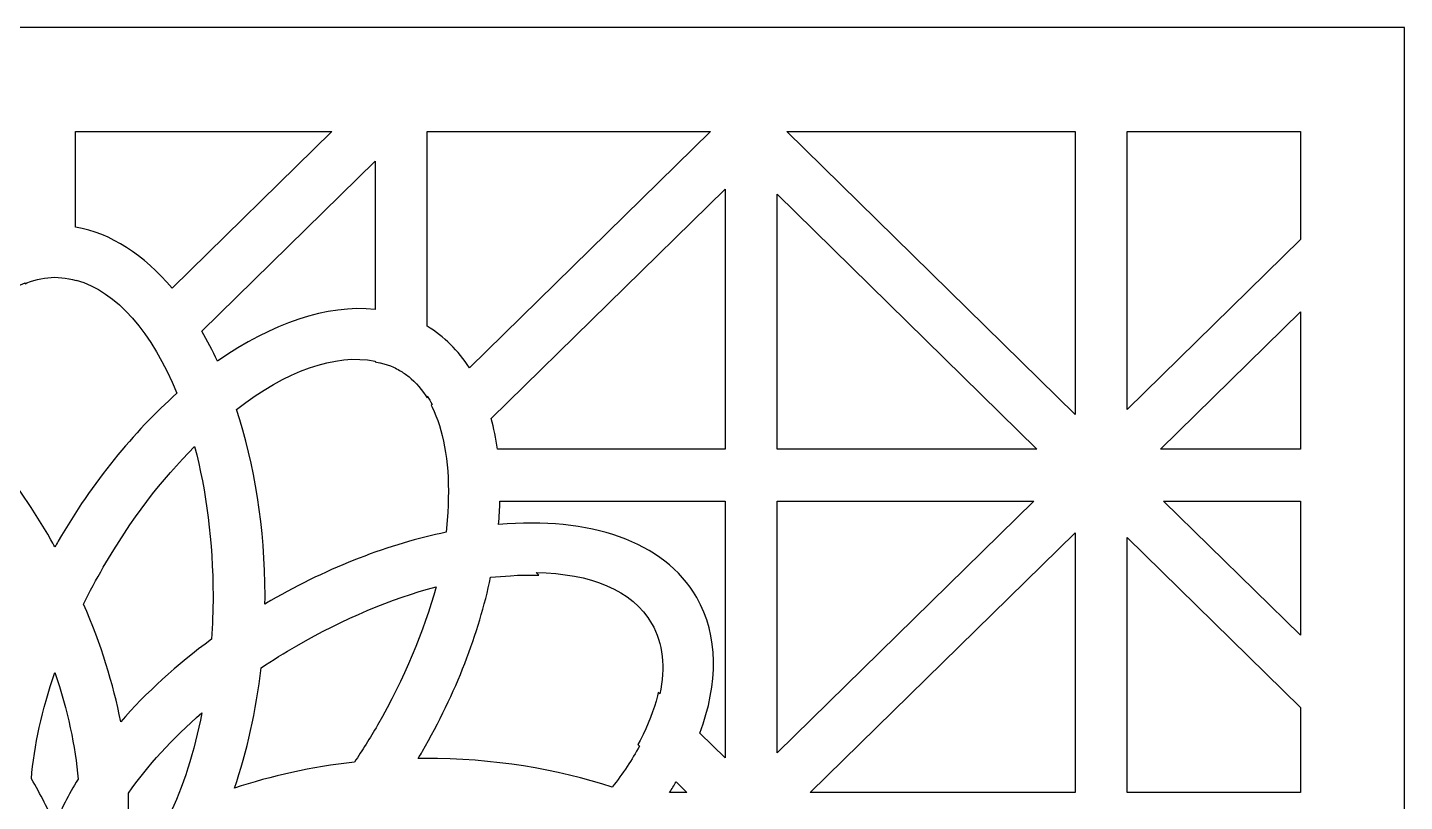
# Model space of a CAD drawing. Header units: centimetres. Extents: x -8.9 to 5.7, y -11.4 to 13.6.
# Drawn here: x 2.401 to 5.679, y 11.79 to 13.633 of the extents above; entities that cross this region are included whole.
import ezdxf

# ---------------------------------------------------------------- set-up
doc = ezdxf.new("R2010")
doc.units = ezdxf.units.CM
doc.header["$MEASUREMENT"] = 0
doc.layers.add('layer 1', color=7, linetype='Continuous')

msp = doc.modelspace()

# ---------------------------------------------------------------- linework, layer by layer
at = {"layer": 'layer 1', "color": 242}
for points, knots in [([(5.67892, 13.6334), (5.67892, 13.6334), (5.67892, 13.37125), (5.67892, 13.37125), (5.67892, 13.37125), (5.67892, 13.37125), (5.67892, 13.19951), (5.67892, 13.19951), (5.67892, 13.19951), (5.67892, 13.19951), (5.67892, 11.94322), (5.67892, 11.94322), (5.67892, 11.94322), (5.67892, 11.94322), (5.67892, 11.77148), (5.67892, 11.77148), (5.67892, 11.77148), (5.67892, 11.77148), (5.67892, 11.73584), (5.67892, 11.73584), (5.67892, 11.73584), (5.67892, 11.73584), (5.67892, 11.5641), (5.67892, 11.5641), (5.67892, 11.5641), (5.67892, 11.5641), (5.67892, 10.30781), (5.67892, 10.30781), (5.67892, 10.30781), (5.67892, 10.30781), (5.67892, 10.13607), (5.67892, 10.13607), (5.67892, 10.13607), (5.67892, 10.13607), (5.67892, 10.10043), (5.67892, 10.10043), (5.67892, 10.10043), (5.67892, 10.10043), (5.67892, 9.92869), (5.67892, 9.92869), (5.67892, 9.92869), (5.67892, 9.92869), (5.67892, 8.6724), (5.67892, 8.6724), (5.67892, 8.6724), (5.67892, 8.6724), (5.67892, 8.50066), (5.67892, 8.50066), (5.67892, 8.50066), (5.67892, 8.50066), (5.67892, 8.46502), (5.67892, 8.46502), (5.67892, 8.46502), (5.67892, 8.46502), (5.67892, 8.29328), (5.67892, 8.29328), (5.67892, 8.29328), (5.67892, 8.29328), (5.67892, 7.03699), (5.67892, 7.03699), (5.67892, 7.03699), (5.67892, 7.03699), (5.67892, 6.86525), (5.67892, 6.86525), (5.67892, 6.86525), (5.67892, 6.86525), (5.67892, 6.82962), (5.67892, 6.82962), (5.67892, 6.82962), (5.67892, 6.82962), (5.67892, 6.65787), (5.67892, 6.65787), (5.67892, 6.65787), (5.67892, 6.65787), (5.67892, 5.40159), (5.67892, 5.40159), (5.67892, 5.40159), (5.67892, 5.40159), (5.67892, 5.22984), (5.67892, 5.22984), (5.67892, 5.22984), (5.67892, 5.22984), (5.67892, 5.19421), (5.67892, 5.19421), (5.67892, 5.19421), (5.67892, 5.19421), (5.67892, 5.02246), (5.67892, 5.02246), (5.67892, 5.02246), (5.67892, 5.02246), (5.67892, 3.76618), (5.67892, 3.76618), (5.67892, 3.76618), (5.67892, 3.76618), (5.67892, 3.59443), (5.67892, 3.59443), (5.67892, 3.59443), (5.67892, 3.59443), (5.67892, 3.5588), (5.67892, 3.5588), (5.67892, 3.5588), (5.67892, 3.5588), (5.67892, 3.38706), (5.67892, 3.38706), (5.67892, 3.38706), (5.67892, 3.38706), (5.67892, 2.13077), (5.67892, 2.13077), (5.67892, 2.13077), (5.67892, 2.13077), (5.67892, 1.95902), (5.67892, 1.95902), (5.67892, 1.95902), (5.67892, 1.95902), (5.67892, 1.92339), (5.67892, 1.92339), (5.67892, 1.92339), (5.67892, 1.92339), (5.67892, 1.75165), (5.67892, 1.75165), (5.67892, 1.75165), (5.67892, 1.75165), (5.67892, 0.49536), (5.67892, 0.49536), (5.67892, 0.49536), (5.67892, 0.49536), (5.67892, 0.32362), (5.67892, 0.32362), (5.67892, 0.32362), (5.67892, 0.32362), (5.67892, 0.28798), (5.67892, 0.28798), (5.67892, 0.28798), (5.67892, 0.28798), (5.67892, 0.11624), (5.67892, 0.11624), (5.67892, 0.11624), (5.67892, 0.11624), (5.67892, -1.14005), (5.67892, -1.14005), (5.67892, -1.14005), (5.67892, -1.14005), (5.67892, -1.31179), (5.67892, -1.31179), (5.67892, -1.31179), (5.67892, -1.31179), (5.67892, -1.34743), (5.67892, -1.34743), (5.67892, -1.34743), (5.67892, -1.34743), (5.67892, -1.51917), (5.67892, -1.51917), (5.67892, -1.51917), (5.67892, -1.51917), (5.67892, -2.77546), (5.67892, -2.77546), (5.67892, -2.77546), (5.67892, -2.77546), (5.67892, -2.9472), (5.67892, -2.9472), (5.67892, -2.9472), (5.67892, -2.9472), (5.67892, -2.98284), (5.67892, -2.98284), (5.67892, -2.98284), (5.67892, -2.98284), (5.67892, -3.15458), (5.67892, -3.15458), (5.67892, -3.15458), (5.67892, -3.15458), (5.67892, -4.41087), (5.67892, -4.41087), (5.67892, -4.41087), (5.67892, -4.41087), (5.67892, -4.58261), (5.67892, -4.58261), (5.67892, -4.58261), (5.67892, -4.58261), (5.67892, -4.61824), (5.67892, -4.61824), (5.67892, -4.61824), (5.67892, -4.61824), (5.67892, -4.78999), (5.67892, -4.78999), (5.67892, -4.78999), (5.67892, -4.78999), (5.67892, -6.04627), (5.67892, -6.04627), (5.67892, -6.04627), (5.67892, -6.04627), (5.67892, -6.21802), (5.67892, -6.21802), (5.67892, -6.21802), (5.67892, -6.21802), (5.67892, -6.25365), (5.67892, -6.25365), (5.67892, -6.25365), (5.67892, -6.25365), (5.67892, -6.4254), (5.67892, -6.4254), (5.67892, -6.4254), (5.67892, -6.4254), (5.67892, -7.68168), (5.67892, -7.68168), (5.67892, -7.68168), (5.67892, -7.68168), (5.67892, -7.85343), (5.67892, -7.85343), (5.67892, -7.85343), (5.67892, -7.85343), (5.67892, -7.88906), (5.67892, -7.88906), (5.67892, -7.88906), (5.67892, -7.88906), (5.67892, -8.06081), (5.67892, -8.06081), (5.67892, -8.06081), (5.67892, -8.06081), (5.67892, -9.31709), (5.67892, -9.31709), (5.67892, -9.31709), (5.67892, -9.31709), (5.67892, -9.48884), (5.67892, -9.48884), (5.67892, -9.48884), (5.67892, -9.48884), (5.67892, -9.52447), (5.67892, -9.52447), (5.67892, -9.52447), (5.67892, -9.52447), (5.67892, -9.69621), (5.67892, -9.69621), (5.67892, -9.69621), (5.67892, -9.69621), (5.67892, -10.9525), (5.67892, -10.9525), (5.67892, -10.9525), (5.67892, -10.9525), (5.67892, -11.12424), (5.67892, -11.12424), (5.67892, -11.12424), (5.67892, -11.12424), (5.67892, -11.37676), (5.67892, -11.37676), (5.67892, -11.37676), (5.67892, -11.37676), (4.44413, -11.37676), (4.44413, -11.37676), (4.44413, -11.37676), (4.44413, -11.37676), (4.26903, -11.37676), (4.26903, -11.37676), (4.26903, -11.37676), (4.26903, -11.37676), (3.96556, -11.37676), (3.96556, -11.37676), (3.96556, -11.37676), (3.96556, -11.37676), (3.79046, -11.37676), (3.79046, -11.37676), (3.79046, -11.37676), (3.79046, -11.37676), (2.77678, -11.37676), (2.77678, -11.37676), (2.77678, -11.37676), (2.77678, -11.37676), (2.60169, -11.37676), (2.60169, -11.37676), (2.60169, -11.37676), (2.60169, -11.37676), (2.29822, -11.37676), (2.29822, -11.37676), (2.29822, -11.37676), (2.29822, -11.37676), (2.12312, -11.37676), (2.12312, -11.37676), (2.12312, -11.37676), (2.12312, -11.37676), (1.10944, -11.37676), (1.10944, -11.37676), (1.10944, -11.37676), (1.10944, -11.37676), (0.93434, -11.37676), (0.93434, -11.37676), (0.93434, -11.37676), (0.93434, -11.37676), (0.63087, -11.37676), (0.63087, -11.37676), (0.63087, -11.37676), (0.63087, -11.37676), (0.45577, -11.37676), (0.45577, -11.37676), (0.45577, -11.37676), (0.45577, -11.37676), (-0.80061, -11.37676), (-0.80061, -11.37676), (-0.80061, -11.37676), (-0.80061, -11.37676), (-0.80061, -11.14541), (-0.80061, -11.14541), (-0.80061, -11.14541), (-0.80061, -11.14541), (-0.80061, -10.97367), (-0.80061, -10.97367), (-0.80061, -10.97367), (-0.80061, -10.97367), (-0.80061, -9.67505), (-0.80061, -9.67505), (-0.80061, -9.67505), (-0.80061, -9.67505), (-0.80061, -9.33826), (-0.80061, -9.33826), (-0.80061, -9.33826), (-0.80061, -9.33826), (-0.80061, -8.03964), (-0.80061, -8.03964), (-0.80061, -8.03964), (-0.80061, -8.03964), (-0.80061, -7.70285), (-0.80061, -7.70285), (-0.80061, -7.70285), (-0.80061, -7.70285), (-0.80061, -6.40423), (-0.80061, -6.40423), (-0.80061, -6.40423), (-0.80061, -6.40423), (-0.80061, -6.06744), (-0.80061, -6.06744), (-0.80061, -6.06744), (-0.80061, -6.06744), (-0.80061, -4.76882), (-0.80061, -4.76882), (-0.80061, -4.76882), (-0.80061, -4.76882), (-0.80061, -4.43203), (-0.80061, -4.43203), (-0.80061, -4.43203), (-0.80061, -4.43203), (-0.80061, -3.13341), (-0.80061, -3.13341), (-0.80061, -3.13341), (-0.80061, -3.13341), (-0.80061, -2.79663), (-0.80061, -2.79663), (-0.80061, -2.79663), (-0.80061, -2.79663), (-0.80061, -1.498), (-0.80061, -1.498), (-0.80061, -1.498), (-0.80061, -1.498), (-0.80061, -1.16122), (-0.80061, -1.16122), (-0.80061, -1.16122), (-0.80061, -1.16122), (-0.80061, 0.13741), (-0.80061, 0.13741), (-0.80061, 0.13741), (-0.80061, 0.13741), (-0.80061, 0.47419), (-0.80061, 0.47419), (-0.80061, 0.47419), (-0.80061, 0.47419), (-0.80061, 1.77282), (-0.80061, 1.77282), (-0.80061, 1.77282), (-0.80061, 1.77282), (-0.80061, 2.1096), (-0.80061, 2.1096), (-0.80061, 2.1096), (-0.80061, 2.1096), (-0.80061, 3.40822), (-0.80061, 3.40822), (-0.80061, 3.40822), (-0.80061, 3.40822), (-0.80061, 3.74501), (-0.80061, 3.74501), (-0.80061, 3.74501), (-0.80061, 3.74501), (-0.80061, 5.04363), (-0.80061, 5.04363), (-0.80061, 5.04363), (-0.80061, 5.04363), (-0.80061, 5.38042), (-0.80061, 5.38042), (-0.80061, 5.38042), (-0.80061, 5.38042), (-0.80061, 6.67904), (-0.80061, 6.67904), (-0.80061, 6.67904), (-0.80061, 6.67904), (-0.80061, 7.01583), (-0.80061, 7.01583), (-0.80061, 7.01583), (-0.80061, 7.01583), (-0.80061, 8.31445), (-0.80061, 8.31445), (-0.80061, 8.31445), (-0.80061, 8.31445), (-0.80061, 8.65124), (-0.80061, 8.65124), (-0.80061, 8.65124), (-0.80061, 8.65124), (-0.80061, 9.94986), (-0.80061, 9.94986), (-0.80061, 9.94986), (-0.80061, 9.94986), (-0.80061, 10.28664), (-0.80061, 10.28664), (-0.80061, 10.28664), (-0.80061, 10.28664), (-0.80061, 11.58527), (-0.80061, 11.58527), (-0.80061, 11.58527), (-0.80061, 11.58527), (-0.80061, 11.92205), (-0.80061, 11.92205), (-0.80061, 11.92205), (-0.80061, 11.92205), (-0.80061, 13.22068), (-0.80061, 13.22068), (-0.80061, 13.22068), (-0.80061, 13.22068), (-0.80061, 13.39242), (-0.80061, 13.39242), (-0.80061, 13.39242), (-0.80061, 13.39242), (-0.80061, 13.6334), (-0.80061, 13.6334), (-0.80061, 13.6334), (-0.80061, 13.6334), (0.44595, 13.6334), (0.44595, 13.6334), (0.44595, 13.6334), (0.44595, 13.6334), (0.62105, 13.6334), (0.62105, 13.6334), (0.62105, 13.6334), (0.62105, 13.6334), (0.94416, 13.6334), (0.94416, 13.6334), (0.94416, 13.6334), (0.94416, 13.6334), (1.11926, 13.6334), (1.11926, 13.6334), (1.11926, 13.6334), (1.11926, 13.6334), (2.1133, 13.6334), (2.1133, 13.6334), (2.1133, 13.6334), (2.1133, 13.6334), (2.2884, 13.6334), (2.2884, 13.6334), (2.2884, 13.6334), (2.2884, 13.6334), (2.6115, 13.6334), (2.6115, 13.6334), (2.6115, 13.6334), (2.6115, 13.6334), (2.7866, 13.6334), (2.7866, 13.6334), (2.7866, 13.6334), (2.7866, 13.6334), (3.78064, 13.6334), (3.78064, 13.6334), (3.78064, 13.6334), (3.78064, 13.6334), (3.95574, 13.6334), (3.95574, 13.6334), (3.95574, 13.6334), (3.95574, 13.6334), (4.27885, 13.6334), (4.27885, 13.6334), (4.27885, 13.6334), (4.27885, 13.6334), (4.45395, 13.6334), (4.45395, 13.6334), (4.45395, 13.6334), (4.45395, 13.6334), (5.67892, 13.6334), (5.67892, 13.6334)], [0, 0, 0, 0, 0.0082645, 0.0082645, 0.0082645, 0.0082645, 0.0165289, 0.0165289, 0.0165289, 0.0165289, 0.0247934, 0.0247934, 0.0247934, 0.0247934, 0.0330579, 0.0330579, 0.0330579, 0.0330579, 0.0413223, 0.0413223, 0.0413223, 0.0413223, 0.0495868, 0.0495868, 0.0495868, 0.0495868, 0.0578512, 0.0578512, 0.0578512, 0.0578512, 0.0661157, 0.0661157, 0.0661157, 0.0661157, 0.0743802, 0.0743802, 0.0743802, 0.0743802, 0.0826446, 0.0826446, 0.0826446, 0.0826446, 0.0909091, 0.0909091, 0.0909091, 0.0909091, 0.0991736, 0.0991736, 0.0991736, 0.0991736, 0.107438, 0.107438, 0.107438, 0.107438, 0.1157025, 0.1157025, 0.1157025, 0.1157025, 0.1239669, 0.1239669, 0.1239669, 0.1239669, 0.1322314, 0.1322314, 0.1322314, 0.1322314, 0.1404959, 0.1404959, 0.1404959, 0.1404959, 0.1487603, 0.1487603, 0.1487603, 0.1487603, 0.1570248, 0.1570248, 0.1570248, 0.1570248, 0.1652893, 0.1652893, 0.1652893, 0.1652893, 0.1735537, 0.1735537, 0.1735537, 0.1735537, 0.1818182, 0.1818182, 0.1818182, 0.1818182, 0.1900826, 0.1900826, 0.1900826, 0.1900826, 0.1983471, 0.1983471, 0.1983471, 0.1983471, 0.2066116, 0.2066116, 0.2066116, 0.2066116, 0.214876, 0.214876, 0.214876, 0.214876, 0.2231405, 0.2231405, 0.2231405, 0.2231405, 0.231405, 0.231405, 0.231405, 0.231405, 0.2396694, 0.2396694, 0.2396694, 0.2396694, 0.2479339, 0.2479339, 0.2479339, 0.2479339, 0.2561983, 0.2561983, 0.2561983, 0.2561983, 0.2644628, 0.2644628, 0.2644628, 0.2644628, 0.2727273, 0.2727273, 0.2727273, 0.2727273, 0.2809917, 0.2809917, 0.2809917, 0.2809917, 0.2892562, 0.2892562, 0.2892562, 0.2892562, 0.2975207, 0.2975207, 0.2975207, 0.2975207, 0.3057851, 0.3057851, 0.3057851, 0.3057851, 0.3140496, 0.3140496, 0.3140496, 0.3140496, 0.322314, 0.322314, 0.322314, 0.322314, 0.3305785, 0.3305785, 0.3305785, 0.3305785, 0.338843, 0.338843, 0.338843, 0.338843, 0.3471074, 0.3471074, 0.3471074, 0.3471074, 0.3553719, 0.3553719, 0.3553719, 0.3553719, 0.3636364, 0.3636364, 0.3636364, 0.3636364, 0.3719008, 0.3719008, 0.3719008, 0.3719008, 0.3801653, 0.3801653, 0.3801653, 0.3801653, 0.3884298, 0.3884298, 0.3884298, 0.3884298, 0.3966942, 0.3966942, 0.3966942, 0.3966942, 0.4049587, 0.4049587, 0.4049587, 0.4049587, 0.4132231, 0.4132231, 0.4132231, 0.4132231, 0.4214876, 0.4214876, 0.4214876, 0.4214876, 0.4297521, 0.4297521, 0.4297521, 0.4297521, 0.4380165, 0.4380165, 0.4380165, 0.4380165, 0.446281, 0.446281, 0.446281, 0.446281, 0.4545455, 0.4545455, 0.4545455, 0.4545455, 0.4628099, 0.4628099, 0.4628099, 0.4628099, 0.4710744, 0.4710744, 0.4710744, 0.4710744, 0.4793388, 0.4793388, 0.4793388, 0.4793388, 0.4876033, 0.4876033, 0.4876033, 0.4876033, 0.4958678, 0.4958678, 0.4958678, 0.4958678, 0.5041322, 0.5041322, 0.5041322, 0.5041322, 0.5123967, 0.5123967, 0.5123967, 0.5123967, 0.5206612, 0.5206612, 0.5206612, 0.5206612, 0.5289256, 0.5289256, 0.5289256, 0.5289256, 0.5371901, 0.5371901, 0.5371901, 0.5371901, 0.5454545, 0.5454545, 0.5454545, 0.5454545, 0.553719, 0.553719, 0.553719, 0.553719, 0.5619835, 0.5619835, 0.5619835, 0.5619835, 0.5702479, 0.5702479, 0.5702479, 0.5702479, 0.5785124, 0.5785124, 0.5785124, 0.5785124, 0.5867769, 0.5867769, 0.5867769, 0.5867769, 0.5950413, 0.5950413, 0.5950413, 0.5950413, 0.6033058, 0.6033058, 0.6033058, 0.6033058, 0.6115702, 0.6115702, 0.6115702, 0.6115702, 0.6198347, 0.6198347, 0.6198347, 0.6198347, 0.6280992, 0.6280992, 0.6280992, 0.6280992, 0.6363636, 0.6363636, 0.6363636, 0.6363636, 0.6446281, 0.6446281, 0.6446281, 0.6446281, 0.6528926, 0.6528926, 0.6528926, 0.6528926, 0.661157, 0.661157, 0.661157, 0.661157, 0.6694215, 0.6694215, 0.6694215, 0.6694215, 0.677686, 0.677686, 0.677686, 0.677686, 0.6859504, 0.6859504, 0.6859504, 0.6859504, 0.6942149, 0.6942149, 0.6942149, 0.6942149, 0.7024793, 0.7024793, 0.7024793, 0.7024793, 0.7107438, 0.7107438, 0.7107438, 0.7107438, 0.7190083, 0.7190083, 0.7190083, 0.7190083, 0.7272727, 0.7272727, 0.7272727, 0.7272727, 0.7355372, 0.7355372, 0.7355372, 0.7355372, 0.7438017, 0.7438017, 0.7438017, 0.7438017, 0.7520661, 0.7520661, 0.7520661, 0.7520661, 0.7603306, 0.7603306, 0.7603306, 0.7603306, 0.768595, 0.768595, 0.768595, 0.768595, 0.7768595, 0.7768595, 0.7768595, 0.7768595, 0.785124, 0.785124, 0.785124, 0.785124, 0.7933884, 0.7933884, 0.7933884, 0.7933884, 0.8016529, 0.8016529, 0.8016529, 0.8016529, 0.8099174, 0.8099174, 0.8099174, 0.8099174, 0.8181818, 0.8181818, 0.8181818, 0.8181818, 0.8264463, 0.8264463, 0.8264463, 0.8264463, 0.8347107, 0.8347107, 0.8347107, 0.8347107, 0.8429752, 0.8429752, 0.8429752, 0.8429752, 0.8512397, 0.8512397, 0.8512397, 0.8512397, 0.8595041, 0.8595041, 0.8595041, 0.8595041, 0.8677686, 0.8677686, 0.8677686, 0.8677686, 0.8760331, 0.8760331, 0.8760331, 0.8760331, 0.8842975, 0.8842975, 0.8842975, 0.8842975, 0.892562, 0.892562, 0.892562, 0.892562, 0.9008264, 0.9008264, 0.9008264, 0.9008264, 0.9090909, 0.9090909, 0.9090909, 0.9090909, 0.9173554, 0.9173554, 0.9173554, 0.9173554, 0.9256198, 0.9256198, 0.9256198, 0.9256198, 0.9338843, 0.9338843, 0.9338843, 0.9338843, 0.9421488, 0.9421488, 0.9421488, 0.9421488, 0.9504132, 0.9504132, 0.9504132, 0.9504132, 0.9586777, 0.9586777, 0.9586777, 0.9586777, 0.9669421, 0.9669421, 0.9669421, 0.9669421, 0.9752066, 0.9752066, 0.9752066, 0.9752066, 0.9834711, 0.9834711, 0.9834711, 0.9834711, 1, 1, 1, 1]), ([(2.51525, 13.15815), (2.59968, 13.1435), (2.67795, 13.09187), (2.74478, 13.01256), (2.74478, 13.01256), (2.74478, 13.01256), (3.12528, 13.38577), (3.12528, 13.38577), (3.12528, 13.38577), (3.12528, 13.38577), (2.51525, 13.38577), (2.51525, 13.38577), (2.51525, 13.38577), (2.51525, 13.38577), (2.51525, 13.15815), (2.51525, 13.15815)], [0, 0, 0, 0, 0.2, 0.2, 0.2, 0.2, 0.4, 0.4, 0.4, 0.4, 0.6, 0.6, 0.6, 0.6, 1, 1, 1, 1]), ([(3.35215, 12.92192), (3.39282, 12.89765), (3.42634, 12.86413), (3.45271, 12.82309), (3.45271, 12.82309), (3.45271, 12.82309), (4.02639, 13.38577), (4.02639, 13.38577), (4.02639, 13.38577), (4.02639, 13.38577), (3.35215, 13.38577), (3.35215, 13.38577), (3.35215, 13.38577), (3.35215, 13.38577), (3.35215, 12.92192), (3.35215, 12.92192)], [0, 0, 0, 0, 0.2, 0.2, 0.2, 0.2, 0.4, 0.4, 0.4, 0.4, 0.6, 0.6, 0.6, 0.6, 1, 1, 1, 1]), ([(4.2082, 13.38577), (4.2082, 13.38577), (4.89482, 12.7123), (4.89482, 12.7123), (4.89482, 12.7123), (4.89482, 12.7123), (4.89482, 13.38577), (4.89482, 13.38577), (4.89482, 13.38577), (4.89482, 13.38577), (4.2082, 13.38577), (4.2082, 13.38577)], [0, 0, 0, 0, 0.25, 0.25, 0.25, 0.25, 0.5, 0.5, 0.5, 0.5, 1, 1, 1, 1]), ([(5.01863, 13.38577), (5.01863, 13.38577), (5.01863, 12.72361), (5.01863, 12.72361), (5.01863, 12.72361), (5.01863, 12.72361), (5.4313, 13.12837), (5.4313, 13.12837), (5.4313, 13.12837), (5.4313, 13.12837), (5.4313, 13.38577), (5.4313, 13.38577), (5.4313, 13.38577), (5.4313, 13.38577), (5.01863, 13.38577), (5.01863, 13.38577)], [0, 0, 0, 0, 0.2, 0.2, 0.2, 0.2, 0.4, 0.4, 0.4, 0.4, 0.6, 0.6, 0.6, 0.6, 1, 1, 1, 1]), ([(2.81583, 12.91051), (2.82897, 12.88784), (2.8414, 12.86391), (2.85306, 12.83882), (2.85306, 12.83882), (2.9822, 12.92905), (3.11414, 12.97423), (3.22834, 12.96234), (3.22834, 12.96234), (3.22834, 12.96234), (3.22834, 13.31511), (3.22834, 13.31511), (3.22834, 13.31511), (3.22834, 13.31511), (2.81583, 12.91051), (2.81583, 12.91051)], [0, 0, 0, 0, 0.2, 0.2, 0.2, 0.2, 0.4, 0.4, 0.4, 0.4, 0.6, 0.6, 0.6, 0.6, 1, 1, 1, 1]), ([(3.50471, 12.70235), (3.51094, 12.67921), (3.5158, 12.6549), (3.51927, 12.62959), (3.51927, 12.62959), (3.51927, 12.62959), (4.06158, 12.62959), (4.06158, 12.62959), (4.06158, 12.62959), (4.06158, 12.62959), (4.06158, 13.24855), (4.06158, 13.24855), (4.06158, 13.24855), (4.06158, 13.24855), (3.50471, 12.70235), (3.50471, 12.70235)], [0, 0, 0, 0, 0.2, 0.2, 0.2, 0.2, 0.4, 0.4, 0.4, 0.4, 0.6, 0.6, 0.6, 0.6, 1, 1, 1, 1]), ([(4.18539, 13.2364), (4.18539, 13.2364), (4.18539, 12.62959), (4.18539, 12.62959), (4.18539, 12.62959), (4.18539, 12.62959), (4.80406, 12.62959), (4.80406, 12.62959), (4.80406, 12.62959), (4.80406, 12.62959), (4.18539, 13.2364), (4.18539, 13.2364)], [0, 0, 0, 0, 0.25, 0.25, 0.25, 0.25, 0.5, 0.5, 0.5, 0.5, 1, 1, 1, 1]), ([(2.51678, 13.03168), (2.51678, 13.03168), (2.51679, 13.03066), (2.51679, 13.03066), (2.51679, 13.03066), (2.51679, 13.03066), (2.51622, 13.03085), (2.51622, 13.03085), (2.51622, 13.03085), (2.51622, 13.03085), (2.50788, 13.03318), (2.50788, 13.03318), (2.50788, 13.03318), (2.50788, 13.03318), (2.4996, 13.03507), (2.4996, 13.03507), (2.4996, 13.03507), (2.4996, 13.03507), (2.49957, 13.03507), (2.49957, 13.03507), (2.49957, 13.03507), (2.49957, 13.03507), (2.49882, 13.03524), (2.49882, 13.03524), (2.49882, 13.03524), (2.49882, 13.03524), (2.49056, 13.03671), (2.49056, 13.03671), (2.49056, 13.03671), (2.49056, 13.03671), (2.48231, 13.03775), (2.48231, 13.03775), (2.48231, 13.03775), (2.48231, 13.03775), (2.47402, 13.03838), (2.47402, 13.03838), (2.47402, 13.03838), (2.47402, 13.03838), (2.46566, 13.03859), (2.46566, 13.03859), (2.46566, 13.03859), (2.46566, 13.03859), (2.45734, 13.03838), (2.45734, 13.03838), (2.45734, 13.03838), (2.45734, 13.03838), (2.44908, 13.03775), (2.44908, 13.03775), (2.44908, 13.03775), (2.44908, 13.03775), (2.44086, 13.03672), (2.44086, 13.03672), (2.44086, 13.03672), (2.44086, 13.03672), (2.43263, 13.03527), (2.43263, 13.03527), (2.43263, 13.03527), (2.43263, 13.03527), (2.42437, 13.03339), (2.42437, 13.03339), (2.42437, 13.03339), (2.42437, 13.03339), (2.41607, 13.03108), (2.41607, 13.03108), (2.41607, 13.03108), (2.41607, 13.03108), (2.4077, 13.02833), (2.4077, 13.02833), (2.4077, 13.02833), (2.4077, 13.02833), (2.39924, 13.0251), (2.39924, 13.0251), (2.39924, 13.0251), (2.39924, 13.0251), (2.39509, 13.0233), (2.39509, 13.0233), (2.39509, 13.0233), (2.39509, 13.0233), (2.39509, 13.02532), (2.39509, 13.02532), (2.39509, 13.02532), (2.3074, 12.99184), (2.23046, 12.89717), (2.17565, 12.76421), (2.17565, 12.76421), (2.27825, 12.67288), (2.37553, 12.55392), (2.45646, 12.41375), (2.45646, 12.41375), (2.45974, 12.40807), (2.46296, 12.40237), (2.46615, 12.39668), (2.46615, 12.39668), (2.46874, 12.40125), (2.47134, 12.40583), (2.47398, 12.4104), (2.47398, 12.4104), (2.55535, 12.55133), (2.65325, 12.67081), (2.75647, 12.76234), (2.75647, 12.76234), (2.6976, 12.90607), (2.61295, 13.00541), (2.51678, 13.03168)], [0, 0, 0, 0, 0.037037, 0.037037, 0.037037, 0.037037, 0.0740741, 0.0740741, 0.0740741, 0.0740741, 0.1111111, 0.1111111, 0.1111111, 0.1111111, 0.1481481, 0.1481481, 0.1481481, 0.1481481, 0.1851852, 0.1851852, 0.1851852, 0.1851852, 0.2222222, 0.2222222, 0.2222222, 0.2222222, 0.2592593, 0.2592593, 0.2592593, 0.2592593, 0.2962963, 0.2962963, 0.2962963, 0.2962963, 0.3333333, 0.3333333, 0.3333333, 0.3333333, 0.3703704, 0.3703704, 0.3703704, 0.3703704, 0.4074074, 0.4074074, 0.4074074, 0.4074074, 0.4444444, 0.4444444, 0.4444444, 0.4444444, 0.4814815, 0.4814815, 0.4814815, 0.4814815, 0.5185185, 0.5185185, 0.5185185, 0.5185185, 0.5555556, 0.5555556, 0.5555556, 0.5555556, 0.5925926, 0.5925926, 0.5925926, 0.5925926, 0.6296296, 0.6296296, 0.6296296, 0.6296296, 0.6666667, 0.6666667, 0.6666667, 0.6666667, 0.7037037, 0.7037037, 0.7037037, 0.7037037, 0.7407407, 0.7407407, 0.7407407, 0.7407407, 0.7777778, 0.7777778, 0.7777778, 0.7777778, 0.8148148, 0.8148148, 0.8148148, 0.8148148, 0.8518519, 0.8518519, 0.8518519, 0.8518519, 0.8888889, 0.8888889, 0.8888889, 0.8888889, 0.9259259, 0.9259259, 0.9259259, 0.9259259, 1, 1, 1, 1]), ([(5.4313, 12.95662), (5.4313, 12.95662), (5.09788, 12.62959), (5.09788, 12.62959), (5.09788, 12.62959), (5.09788, 12.62959), (5.4313, 12.62959), (5.4313, 12.62959), (5.4313, 12.62959), (5.4313, 12.62959), (5.4313, 12.95662), (5.4313, 12.95662)], [0, 0, 0, 0, 0.25, 0.25, 0.25, 0.25, 0.5, 0.5, 0.5, 0.5, 1, 1, 1, 1]), ([(3.39736, 12.43157), (3.39736, 12.43157), (3.40102, 12.47849), (3.40102, 12.47849), (3.40102, 12.47849), (3.40102, 12.47849), (3.402, 12.49578), (3.402, 12.49578), (3.402, 12.49578), (3.402, 12.49578), (3.40258, 12.51276), (3.40258, 12.51276), (3.40258, 12.51276), (3.40258, 12.51276), (3.40278, 12.5294), (3.40278, 12.5294), (3.40278, 12.5294), (3.40278, 12.5294), (3.40258, 12.54569), (3.40258, 12.54569), (3.40258, 12.54569), (3.40258, 12.54569), (3.40202, 12.56162), (3.40202, 12.56162), (3.40202, 12.56162), (3.40202, 12.56162), (3.40108, 12.57716), (3.40108, 12.57716), (3.40108, 12.57716), (3.40108, 12.57716), (3.39977, 12.59231), (3.39977, 12.59231), (3.39977, 12.59231), (3.39977, 12.59231), (3.39811, 12.60705), (3.39811, 12.60705), (3.39811, 12.60705), (3.39811, 12.60705), (3.3961, 12.62136), (3.3961, 12.62136), (3.3961, 12.62136), (3.3961, 12.62136), (3.39375, 12.63525), (3.39375, 12.63525), (3.39375, 12.63525), (3.39375, 12.63525), (3.39108, 12.64867), (3.39108, 12.64867), (3.39108, 12.64867), (3.39108, 12.64867), (3.38809, 12.66163), (3.38809, 12.66163), (3.38809, 12.66163), (3.38809, 12.66163), (3.3848, 12.67412), (3.3848, 12.67412), (3.3848, 12.67412), (3.3848, 12.67412), (3.38122, 12.68612), (3.38122, 12.68612), (3.38122, 12.68612), (3.38122, 12.68612), (3.37736, 12.69763), (3.37736, 12.69763), (3.37736, 12.69763), (3.37736, 12.69763), (3.37324, 12.70863), (3.37324, 12.70863), (3.37324, 12.70863), (3.37324, 12.70863), (3.36888, 12.71913), (3.36888, 12.71913), (3.36888, 12.71913), (3.36888, 12.71913), (3.36428, 12.72912), (3.36428, 12.72912), (3.36428, 12.72912), (3.36428, 12.72912), (3.36183, 12.73395), (3.36183, 12.73395), (3.36183, 12.73395), (3.36183, 12.73395), (3.36398, 12.73605), (3.36398, 12.73605), (3.36398, 12.73605), (3.36027, 12.7427), (3.35633, 12.74909), (3.35215, 12.7552), (3.35215, 12.7552), (3.35215, 12.7552), (3.35215, 12.75133), (3.35215, 12.75133), (3.35215, 12.75133), (3.35215, 12.75133), (3.34924, 12.75606), (3.34924, 12.75606), (3.34924, 12.75606), (3.34924, 12.75606), (3.34386, 12.76405), (3.34386, 12.76405), (3.34386, 12.76405), (3.34386, 12.76405), (3.3383, 12.77157), (3.3383, 12.77157), (3.3383, 12.77157), (3.3383, 12.77157), (3.33258, 12.77862), (3.33258, 12.77862), (3.33258, 12.77862), (3.33258, 12.77862), (3.3267, 12.78522), (3.3267, 12.78522), (3.3267, 12.78522), (3.3267, 12.78522), (3.32064, 12.7914), (3.32064, 12.7914), (3.32064, 12.7914), (3.32064, 12.7914), (3.31441, 12.79717), (3.31441, 12.79717), (3.31441, 12.79717), (3.31441, 12.79717), (3.30905, 12.80168), (3.30905, 12.80168), (3.30905, 12.80168), (3.30196, 12.80725), (3.29448, 12.81231), (3.28661, 12.81686), (3.28661, 12.81686), (3.28185, 12.81961), (3.277, 12.82213), (3.27205, 12.82445), (3.27205, 12.82445), (3.27205, 12.82445), (3.26495, 12.82743), (3.26495, 12.82743), (3.26495, 12.82743), (3.26495, 12.82743), (3.2571, 12.83029), (3.2571, 12.83029), (3.2571, 12.83029), (3.2571, 12.83029), (3.24901, 12.8328), (3.24901, 12.8328), (3.24901, 12.8328), (3.24901, 12.8328), (3.24067, 12.83495), (3.24067, 12.83495), (3.24067, 12.83495), (3.24067, 12.83495), (3.24016, 12.83505), (3.24016, 12.83505), (3.24016, 12.83505), (3.24016, 12.83505), (3.23988, 12.83513), (3.23988, 12.83513), (3.23988, 12.83513), (3.23988, 12.83513), (3.23126, 12.83692), (3.23126, 12.83692), (3.23126, 12.83692), (3.23126, 12.83692), (3.22834, 12.83739), (3.22834, 12.83739), (3.22834, 12.83739), (3.22834, 12.83739), (3.22834, 12.83887), (3.22834, 12.83887), (3.22834, 12.83887), (3.13401, 12.85841), (3.01612, 12.81498), (2.89824, 12.72422), (2.89824, 12.72422), (2.94143, 12.59382), (2.9662, 12.44216), (2.9662, 12.2803), (2.9662, 12.2803), (2.9662, 12.27374), (2.96614, 12.2672), (2.96606, 12.26067), (2.96606, 12.26067), (2.97058, 12.26334), (2.97513, 12.266), (2.9797, 12.26864), (2.9797, 12.26864), (3.1196, 12.34941), (3.26305, 12.40373), (3.39736, 12.43157)], [0, 0, 0, 0, 0.0208333, 0.0208333, 0.0208333, 0.0208333, 0.0416667, 0.0416667, 0.0416667, 0.0416667, 0.0625, 0.0625, 0.0625, 0.0625, 0.0833333, 0.0833333, 0.0833333, 0.0833333, 0.1041667, 0.1041667, 0.1041667, 0.1041667, 0.125, 0.125, 0.125, 0.125, 0.1458333, 0.1458333, 0.1458333, 0.1458333, 0.1666667, 0.1666667, 0.1666667, 0.1666667, 0.1875, 0.1875, 0.1875, 0.1875, 0.2083333, 0.2083333, 0.2083333, 0.2083333, 0.2291667, 0.2291667, 0.2291667, 0.2291667, 0.25, 0.25, 0.25, 0.25, 0.2708333, 0.2708333, 0.2708333, 0.2708333, 0.2916667, 0.2916667, 0.2916667, 0.2916667, 0.3125, 0.3125, 0.3125, 0.3125, 0.3333333, 0.3333333, 0.3333333, 0.3333333, 0.3541667, 0.3541667, 0.3541667, 0.3541667, 0.375, 0.375, 0.375, 0.375, 0.3958333, 0.3958333, 0.3958333, 0.3958333, 0.4166667, 0.4166667, 0.4166667, 0.4166667, 0.4375, 0.4375, 0.4375, 0.4375, 0.4583333, 0.4583333, 0.4583333, 0.4583333, 0.4791667, 0.4791667, 0.4791667, 0.4791667, 0.5, 0.5, 0.5, 0.5, 0.5208333, 0.5208333, 0.5208333, 0.5208333, 0.5416667, 0.5416667, 0.5416667, 0.5416667, 0.5625, 0.5625, 0.5625, 0.5625, 0.5833333, 0.5833333, 0.5833333, 0.5833333, 0.6041667, 0.6041667, 0.6041667, 0.6041667, 0.625, 0.625, 0.625, 0.625, 0.6458333, 0.6458333, 0.6458333, 0.6458333, 0.6666667, 0.6666667, 0.6666667, 0.6666667, 0.6875, 0.6875, 0.6875, 0.6875, 0.7083333, 0.7083333, 0.7083333, 0.7083333, 0.7291667, 0.7291667, 0.7291667, 0.7291667, 0.75, 0.75, 0.75, 0.75, 0.7708333, 0.7708333, 0.7708333, 0.7708333, 0.7916667, 0.7916667, 0.7916667, 0.7916667, 0.8125, 0.8125, 0.8125, 0.8125, 0.8333333, 0.8333333, 0.8333333, 0.8333333, 0.8541667, 0.8541667, 0.8541667, 0.8541667, 0.875, 0.875, 0.875, 0.875, 0.8958333, 0.8958333, 0.8958333, 0.8958333, 0.9166667, 0.9166667, 0.9166667, 0.9166667, 0.9375, 0.9375, 0.9375, 0.9375, 0.9583333, 0.9583333, 0.9583333, 0.9583333, 1, 1, 1, 1]), ([(2.53406, 12.26032), (2.57565, 12.16518), (2.60518, 12.07053), (2.62259, 11.98028), (2.62259, 11.98028), (2.68287, 12.04918), (2.7556, 12.11581), (2.83888, 12.17686), (2.83888, 12.17686), (2.84118, 12.21069), (2.84239, 12.24521), (2.84239, 12.2803), (2.84239, 12.2803), (2.84239, 12.4088), (2.82648, 12.52981), (2.79845, 12.63587), (2.79845, 12.63587), (2.72064, 12.5578), (2.64584, 12.46044), (2.5812, 12.34849), (2.5812, 12.34849), (2.56427, 12.31915), (2.54856, 12.28971), (2.53406, 12.26032)], [0, 0, 0, 0, 0.1428571, 0.1428571, 0.1428571, 0.1428571, 0.2857143, 0.2857143, 0.2857143, 0.2857143, 0.4285714, 0.4285714, 0.4285714, 0.4285714, 0.5714286, 0.5714286, 0.5714286, 0.5714286, 0.7142857, 0.7142857, 0.7142857, 0.7142857, 1, 1, 1, 1]), ([(3.52547, 12.50578), (3.52496, 12.48754), (3.52388, 12.46898), (3.52221, 12.45013), (3.52221, 12.45013), (3.73816, 12.4688), (3.91611, 12.41099), (3.99391, 12.27623), (3.99391, 12.27623), (4.04652, 12.18512), (4.04575, 12.07193), (4.00136, 11.95325), (4.00136, 11.95325), (4.00136, 11.95325), (4.06158, 11.89418), (4.06158, 11.89418), (4.06158, 11.89418), (4.06158, 11.89418), (4.06158, 12.50578), (4.06158, 12.50578), (4.06158, 12.50578), (4.06158, 12.50578), (3.52547, 12.50578), (3.52547, 12.50578)], [0, 0, 0, 0, 0.1428571, 0.1428571, 0.1428571, 0.1428571, 0.2857143, 0.2857143, 0.2857143, 0.2857143, 0.4285714, 0.4285714, 0.4285714, 0.4285714, 0.5714286, 0.5714286, 0.5714286, 0.5714286, 0.7142857, 0.7142857, 0.7142857, 0.7142857, 1, 1, 1, 1]), ([(4.18539, 12.50578), (4.18539, 12.50578), (4.18539, 11.90633), (4.18539, 11.90633), (4.18539, 11.90633), (4.18539, 11.90633), (4.79655, 12.50578), (4.79655, 12.50578), (4.79655, 12.50578), (4.79655, 12.50578), (4.18539, 12.50578), (4.18539, 12.50578)], [0, 0, 0, 0, 0.25, 0.25, 0.25, 0.25, 0.5, 0.5, 0.5, 0.5, 1, 1, 1, 1]), ([(5.4313, 12.50578), (5.4313, 12.50578), (5.10539, 12.50578), (5.10539, 12.50578), (5.10539, 12.50578), (5.10539, 12.50578), (5.4313, 12.1861), (5.4313, 12.1861), (5.4313, 12.1861), (5.4313, 12.1861), (5.4313, 12.50578), (5.4313, 12.50578)], [0, 0, 0, 0, 0.25, 0.25, 0.25, 0.25, 0.5, 0.5, 0.5, 0.5, 1, 1, 1, 1]), ([(4.89482, 11.8117), (4.89482, 11.8117), (4.89482, 12.43042), (4.89482, 12.43042), (4.89482, 12.43042), (4.89482, 12.43042), (4.26401, 11.8117), (4.26401, 11.8117), (4.26401, 11.8117), (4.26401, 11.8117), (4.89482, 11.8117), (4.89482, 11.8117)], [0, 0, 0, 0, 0.25, 0.25, 0.25, 0.25, 0.5, 0.5, 0.5, 0.5, 1, 1, 1, 1]), ([(5.4313, 12.01436), (5.4313, 12.01436), (5.01863, 12.41912), (5.01863, 12.41912), (5.01863, 12.41912), (5.01863, 12.41912), (5.01863, 11.8117), (5.01863, 11.8117), (5.01863, 11.8117), (5.01863, 11.8117), (5.4313, 11.8117), (5.4313, 11.8117), (5.4313, 11.8117), (5.4313, 11.8117), (5.4313, 12.01436), (5.4313, 12.01436)], [0, 0, 0, 0, 0.2, 0.2, 0.2, 0.2, 0.4, 0.4, 0.4, 0.4, 0.6, 0.6, 0.6, 0.6, 1, 1, 1, 1]), ([(3.8577, 11.92241), (3.8577, 11.92241), (3.85396, 11.92607), (3.85396, 11.92607), (3.85396, 11.92607), (3.85396, 11.92607), (3.8592, 11.93595), (3.8592, 11.93595), (3.8592, 11.93595), (3.8592, 11.93595), (3.86616, 11.94988), (3.86616, 11.94988), (3.86616, 11.94988), (3.86616, 11.94988), (3.87261, 11.96365), (3.87261, 11.96365), (3.87261, 11.96365), (3.87261, 11.96365), (3.87854, 11.97724), (3.87854, 11.97724), (3.87854, 11.97724), (3.87854, 11.97724), (3.88395, 11.99065), (3.88395, 11.99065), (3.88395, 11.99065), (3.88395, 11.99065), (3.88886, 12.00385), (3.88886, 12.00385), (3.88886, 12.00385), (3.88886, 12.00385), (3.89326, 12.0168), (3.89326, 12.0168), (3.89326, 12.0168), (3.89326, 12.0168), (3.89715, 12.02952), (3.89715, 12.02952), (3.89715, 12.02952), (3.89715, 12.02952), (3.90054, 12.04198), (3.90054, 12.04198), (3.90054, 12.04198), (3.90054, 12.04198), (3.9025, 12.05021), (3.9025, 12.05021), (3.9025, 12.05021), (3.9025, 12.05021), (3.90617, 12.04661), (3.90617, 12.04661), (3.90617, 12.04661), (3.9198, 12.10906), (3.91431, 12.16648), (3.88669, 12.21433), (3.88669, 12.21433), (3.84058, 12.29418), (3.74054, 12.33396), (3.61186, 12.33529), (3.61186, 12.33529), (3.61186, 12.33529), (3.61778, 12.32948), (3.61778, 12.32948), (3.61778, 12.32948), (3.61778, 12.32948), (3.6172, 12.3295), (3.6172, 12.3295), (3.6172, 12.3295), (3.6172, 12.3295), (3.601, 12.32972), (3.601, 12.32972), (3.601, 12.32972), (3.601, 12.32972), (3.58445, 12.32957), (3.58445, 12.32957), (3.58445, 12.32957), (3.58445, 12.32957), (3.56757, 12.32903), (3.56757, 12.32903), (3.56757, 12.32903), (3.56757, 12.32903), (3.55037, 12.3281), (3.55037, 12.3281), (3.55037, 12.3281), (3.55037, 12.3281), (3.50325, 12.32452), (3.50325, 12.32452), (3.50325, 12.32452), (3.47522, 12.19108), (3.4211, 12.04873), (3.34092, 11.90987), (3.34092, 11.90987), (3.33764, 11.90418), (3.33432, 11.89855), (3.33099, 11.89293), (3.33099, 11.89293), (3.33624, 11.89298), (3.3415, 11.89301), (3.34678, 11.89301), (3.34678, 11.89301), (3.50951, 11.89301), (3.66194, 11.86797), (3.79282, 11.82434), (3.79282, 11.82434), (3.81823, 11.85719), (3.83997, 11.89005), (3.8577, 11.92241)], [0, 0, 0, 0, 0.037037, 0.037037, 0.037037, 0.037037, 0.0740741, 0.0740741, 0.0740741, 0.0740741, 0.1111111, 0.1111111, 0.1111111, 0.1111111, 0.1481481, 0.1481481, 0.1481481, 0.1481481, 0.1851852, 0.1851852, 0.1851852, 0.1851852, 0.2222222, 0.2222222, 0.2222222, 0.2222222, 0.2592593, 0.2592593, 0.2592593, 0.2592593, 0.2962963, 0.2962963, 0.2962963, 0.2962963, 0.3333333, 0.3333333, 0.3333333, 0.3333333, 0.3703704, 0.3703704, 0.3703704, 0.3703704, 0.4074074, 0.4074074, 0.4074074, 0.4074074, 0.4444444, 0.4444444, 0.4444444, 0.4444444, 0.4814815, 0.4814815, 0.4814815, 0.4814815, 0.5185185, 0.5185185, 0.5185185, 0.5185185, 0.5555556, 0.5555556, 0.5555556, 0.5555556, 0.5925926, 0.5925926, 0.5925926, 0.5925926, 0.6296296, 0.6296296, 0.6296296, 0.6296296, 0.6666667, 0.6666667, 0.6666667, 0.6666667, 0.7037037, 0.7037037, 0.7037037, 0.7037037, 0.7407407, 0.7407407, 0.7407407, 0.7407407, 0.7777778, 0.7777778, 0.7777778, 0.7777778, 0.8148148, 0.8148148, 0.8148148, 0.8148148, 0.8518519, 0.8518519, 0.8518519, 0.8518519, 0.8888889, 0.8888889, 0.8888889, 0.8888889, 0.9259259, 0.9259259, 0.9259259, 0.9259259, 1, 1, 1, 1]), ([(2.95669, 12.10863), (2.94514, 12.00545), (2.92339, 11.90871), (2.89335, 11.82186), (2.89335, 11.82186), (2.98, 11.85138), (3.0763, 11.87271), (3.17894, 11.88394), (3.17894, 11.88394), (3.19785, 11.91209), (3.21615, 11.94138), (3.2337, 11.97177), (3.2337, 11.97177), (3.29795, 12.08305), (3.34468, 12.1958), (3.37343, 12.30167), (3.37343, 12.30167), (3.26701, 12.27297), (3.15356, 12.22605), (3.0416, 12.16141), (3.0416, 12.16141), (3.01226, 12.14448), (2.98394, 12.12683), (2.95669, 12.10863)], [0, 0, 0, 0, 0.1428571, 0.1428571, 0.1428571, 0.1428571, 0.2857143, 0.2857143, 0.2857143, 0.2857143, 0.4285714, 0.4285714, 0.4285714, 0.4285714, 0.5714286, 0.5714286, 0.5714286, 0.5714286, 0.7142857, 0.7142857, 0.7142857, 0.7142857, 1, 1, 1, 1]), ([(2.40985, 11.84442), (2.43217, 11.80743), (2.45073, 11.77044), (2.46518, 11.73391), (2.46518, 11.73391), (2.47989, 11.77008), (2.49858, 11.80668), (2.52097, 11.84325), (2.52097, 11.84325), (2.51495, 11.92148), (2.49648, 12.00777), (2.46581, 12.09743), (2.46581, 12.09743), (2.43504, 12.00829), (2.4163, 11.92242), (2.40985, 11.84442)], [0, 0, 0, 0, 0.2, 0.2, 0.2, 0.2, 0.4, 0.4, 0.4, 0.4, 0.6, 0.6, 0.6, 0.6, 1, 1, 1, 1]), ([(2.64117, 11.81055), (2.64201, 11.76738), (2.63959, 11.72608), (2.63384, 11.68724), (2.63384, 11.68724), (2.66467, 11.71121), (2.69916, 11.73355), (2.73684, 11.75402), (2.73684, 11.75402), (2.77073, 11.82477), (2.79788, 11.90872), (2.81613, 12.00168), (2.81613, 12.00168), (2.74492, 11.93988), (2.68575, 11.87488), (2.64117, 11.81055)], [0, 0, 0, 0, 0.2, 0.2, 0.2, 0.2, 0.4, 0.4, 0.4, 0.4, 0.6, 0.6, 0.6, 0.6, 1, 1, 1, 1]), ([(3.9449, 11.83688), (3.93991, 11.82848), (3.93473, 11.82009), (3.92935, 11.8117), (3.92935, 11.8117), (3.92935, 11.8117), (3.97058, 11.8117), (3.97058, 11.8117), (3.97058, 11.8117), (3.97058, 11.8117), (3.9449, 11.83688), (3.9449, 11.83688)], [0, 0, 0, 0, 0.25, 0.25, 0.25, 0.25, 0.5, 0.5, 0.5, 0.5, 1, 1, 1, 1])]:
    msp.add_open_spline(points, degree=3, knots=knots, dxfattribs=at)

doc.saveas('drawing.dxf')
